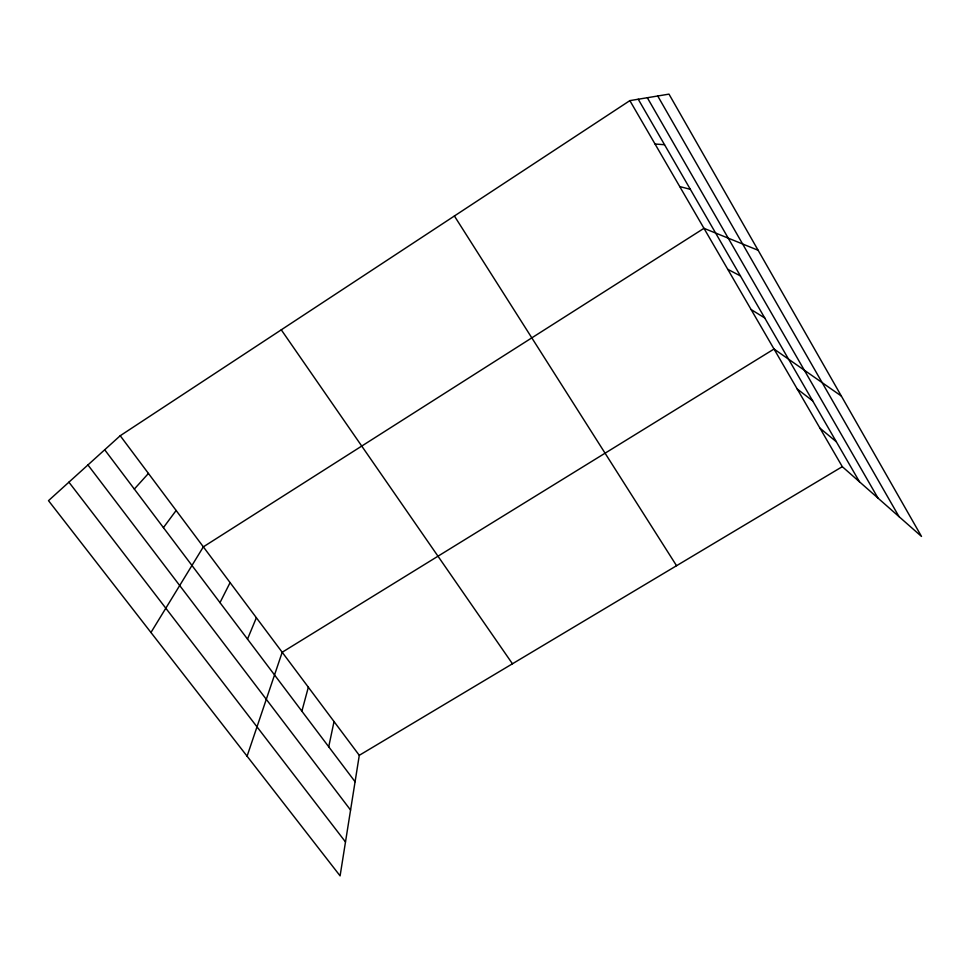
<?xml version="1.0" encoding="UTF-8"?>
<svg xmlns="http://www.w3.org/2000/svg" width="970" height="970" viewBox="0 0 970 970"><rect width="100%" height="100%" fill="white"/><g stroke="black" fill="none" stroke-linecap="round" stroke-linejoin="round"><path stroke-width="1.45" d="M120.219 435.724L359.288 755.315L340.094 875.874L48.5 500.653L120.219 435.724L629.857 100.625L668.985 94.126L921.5 536.434L842.299 466.667L629.857 100.625M328.721 746.779L334.032 721.559M301.876 711.192L308.339 687.209M247.083 756.188L282.197 652.252L774.024 349.03L841.354 396.051M247.508 639.109L256.371 617.732M219.984 602.625L230.096 582.606M150.956 632.501L203.348 546.85L703.977 228.326L758.128 250.272M163.421 527.619L176.14 510.475M134.333 489.062L148.434 473.433M359.288 755.315L842.299 466.667M655.041 144.009L664.547 144.736M679.74 186.567L690.337 189.332M727.755 269.308L740.413 275.916M751.107 309.539L764.724 317.954M797.207 388.982L812.678 400.865M819.965 428.182L836.31 441.738M68.918 482.175L345.49 841.948M87.943 464.957L350.57 810.059M104.699 449.777L355.081 781.735M281.276 329.824L512.451 663.783M454.396 215.995L676.551 565.716M638.236 99.231L859.493 481.823M647.329 97.727L878.032 498.143M657.733 95.994L899.02 516.634"/></g></svg>
